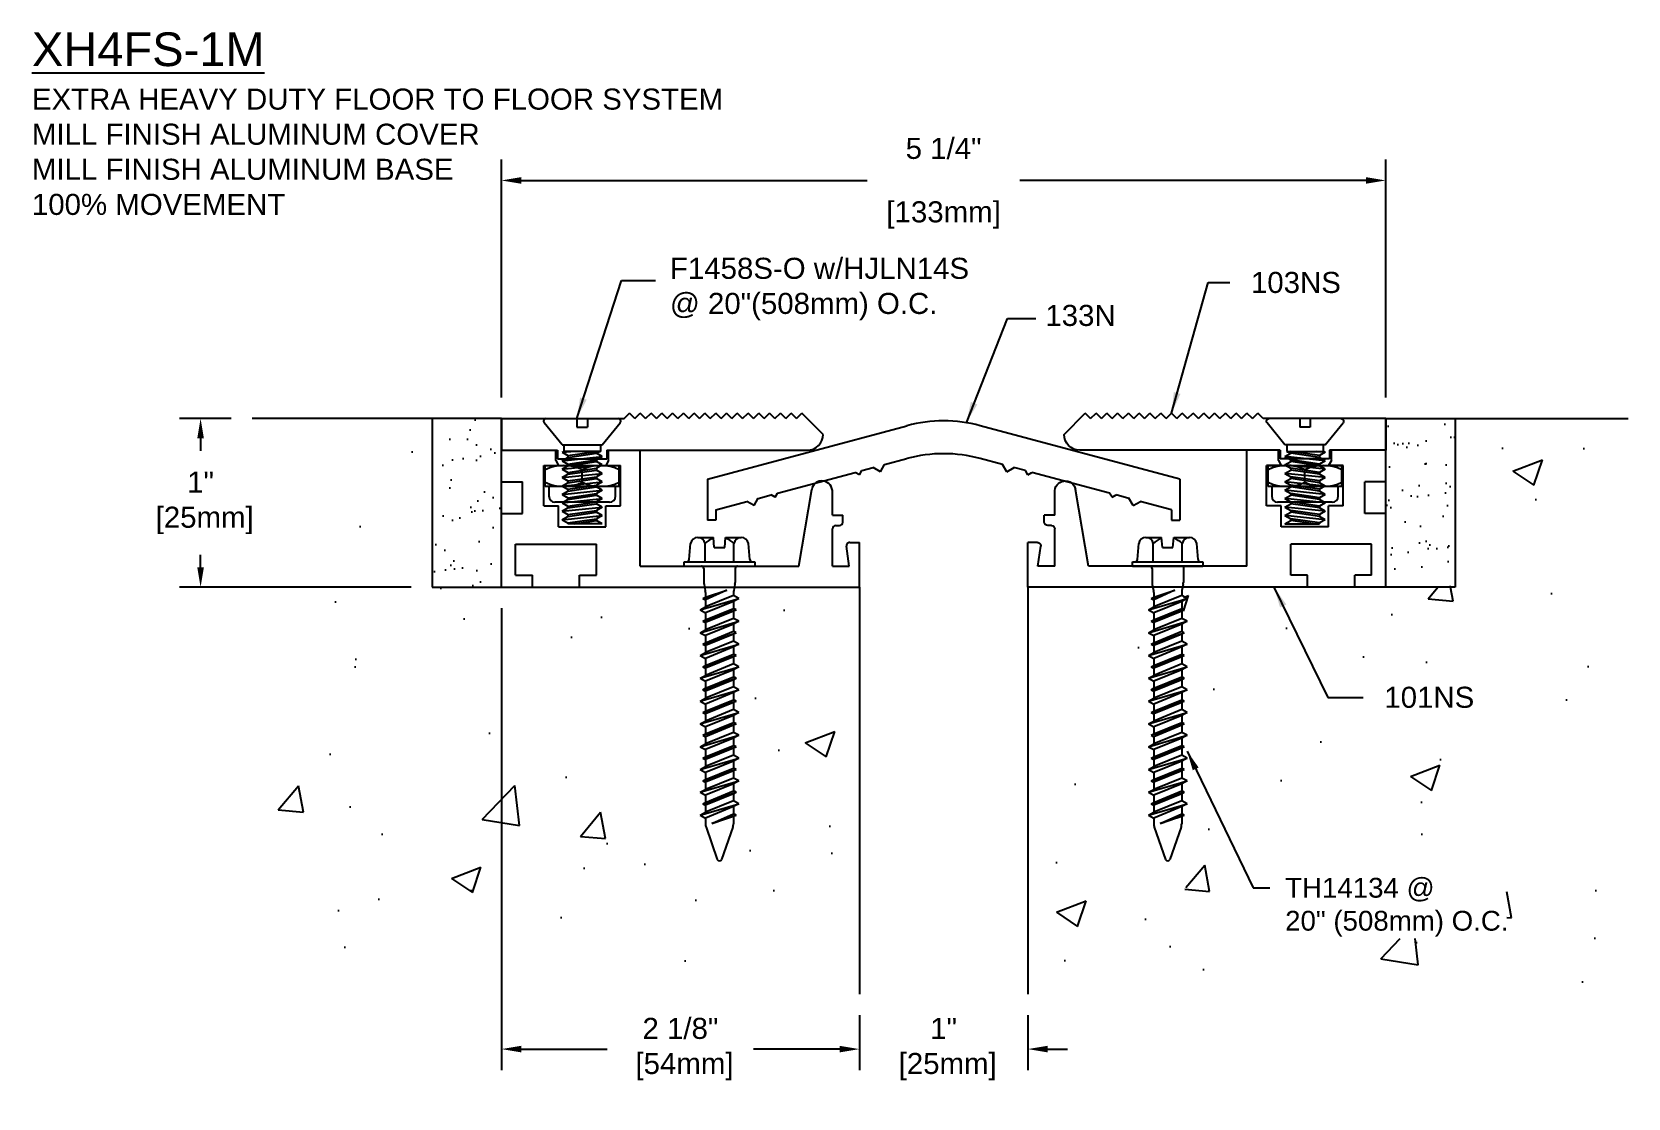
# Model space of a CAD drawing. Header units: inches. Extents: x 4.67 to 14.15, y 3.3 to 9.63.
import ezdxf

# ---------------------------------------------------------------- set-up
doc = ezdxf.new("R2010")
doc.units = ezdxf.units.IN
doc.header["$MEASUREMENT"] = 0
for name, color, linetype in [('Anchors', 4, 'Continuous'), ('Conditions', 1, 'Continuous'), ('Dimensions', 3, 'Continuous'), ('Metals', 7, 'Continuous'), ('Text', 2, 'Continuous')]:
    doc.layers.add(name, color=color, linetype=linetype)
doc.styles.add('Arial', font='arial.ttf')
doc.styles.add('ROMAND', font='romand.shx')
doc.dimstyles.new('ARCH', dxfattribs={"dimtxt": 0.125, "dimasz": 0.125, "dimexe": 0.125, "dimexo": 0.125, "dimgap": 0.125, "dimtad": 0, "dimtih": 1, "dimtoh": 1, "dimdec": 4, "dimzin": 0, "dimdsep": 46, "dimlunit": 4, "dimtxsty": 'ROMAND', "dimcen": 0.0625, "dimadec": 0, "dimazin": 0, "dimtfac": 1, "dimtdec": 4, "dimtofl": 0, "dimtmove": 0, "dimatfit": 3, "dimfxl": 0, "dimfrac": 2, "dimtolj": 1, "dimtzin": 0, "dimarcsym": 0})
doc.dimstyles.new('Arial', dxfattribs={"dimtxt": 0.1175, "dimasz": 0.1175, "dimexe": 0.125, "dimexo": 0.125, "dimgap": 0.125, "dimtad": 0, "dimtih": 1, "dimtoh": 1, "dimdec": 4, "dimzin": 0, "dimdsep": 46, "dimlunit": 4, "dimtxsty": 'Arial', "dimcen": 0.09, "dimadec": 0, "dimazin": 0, "dimtfac": 1, "dimtdec": 4, "dimtofl": 0, "dimtmove": 0, "dimatfit": 3, "dimfxl": 0, "dimfrac": 2, "dimtolj": 1, "dimtzin": 0, "dimarcsym": 0})

# ---------------------------------------------------------------- blocks, each defined once
blk = doc.blocks.new('*D4')
at = {"layer": 'DEFPOINTS', "color": 0}
for p in [(7.458, 6.3385), (9.583, 3.9221), (9.583, 3.5954)]:
    blk.add_point(p, dxfattribs=at)
at = {"layer": 'Dimensions', "color": 0, "lineweight": -2}
for p, q in [((7.458, 6.2135), (7.458, 3.4704)), ((9.583, 3.7971), (9.583, 3.4704)), ((7.5755, 3.5954), (8.0858, 3.5954)), ((9.4655, 3.5954), (8.9552, 3.5954))]:
    blk.add_line(p, q, dxfattribs=at)
at = {"layer": 'Dimensions', "color": 0}
for points in [[(7.5755, 3.6149), (7.5755, 3.5758), (7.458, 3.5954)], [(9.4655, 3.6149), (9.4655, 3.5758), (9.583, 3.5954)]]:
    blk.add_solid(points, dxfattribs=at)
at = {"layer": 'Dimensions', "color": 0, "insert": (8.5205, 3.5954), "char_height": 0.125, "attachment_point": 5, "style": 'Arial'}
blk.add_mtext('\\A1;2 1/8"\\P [54mm]', dxfattribs=at)
blk = doc.blocks.new('*D5')
at = {"layer": 'DEFPOINTS', "color": 0}
for p in [(12.708, 8.7526), (7.458, 7.3385), (12.708, 7.3385)]:
    blk.add_point(p, dxfattribs=at)
at = {"layer": 'Dimensions', "color": 0, "lineweight": -2}
for p, q in [((7.458, 7.4635), (7.458, 8.8776)), ((12.708, 7.4635), (12.708, 8.8776)), ((7.5755, 8.7526), (9.63, 8.7526)), ((12.5905, 8.7526), (10.5361, 8.7526))]:
    blk.add_line(p, q, dxfattribs=at)
at = {"layer": 'Dimensions', "color": 0}
for points in [[(7.5755, 8.7722), (7.5755, 8.733), (7.458, 8.7526)], [(12.5905, 8.7722), (12.5905, 8.733), (12.708, 8.7526)]]:
    blk.add_solid(points, dxfattribs=at)
at = {"layer": 'Dimensions', "color": 0, "char_height": 0.125, "attachment_point": 5, "style": 'Arial'}
for s, insert in [('\\A1;5 1/4"', (10.083, 8.9422)), ('\\A1;[133mm]', (10.083, 8.5475))]:
    blk.add_mtext(s, dxfattribs=dict(at, insert=insert))
blk = doc.blocks.new('103NS')
for p, q in [((0.2563, 0.5483), (0.2883, 0.5803)), ((0.3203, 0.5483), (0.2883, 0.5803)), ((0.3203, 0.5483), (0.3523, 0.5803)), ((0.3843, 0.5483), (0.3523, 0.5803)), ((0.3843, 0.5483), (0.4163, 0.5803)), ((0.4483, 0.5483), (0.4163, 0.5803)), ((0.4483, 0.5483), (0.4803, 0.5803)), ((0.5123, 0.5483), (0.4803, 0.5803)), ((0.5123, 0.5483), (0.5443, 0.5803)), ((0.5763, 0.5483), (0.5443, 0.5803)), ((0.5763, 0.5483), (0.6083, 0.5803)), ((0.6403, 0.5483), (0.6083, 0.5803)), ((0.6403, 0.5483), (0.6723, 0.5803)), ((0.7043, 0.5483), (0.6723, 0.5803)), ((0.7043, 0.5483), (0.7363, 0.5803)), ((0.7683, 0.5483), (0.7363, 0.5803)), ((0.7683, 0.5483), (0.8003, 0.5803)), ((0.8323, 0.5483), (0.8003, 0.5803)), ((0.8323, 0.5483), (0.8643, 0.5803)), ((0.8963, 0.5483), (0.8643, 0.5803)), ((0.8963, 0.5483), (0.9283, 0.5803)), ((0.9603, 0.5483), (0.9283, 0.5803)), ((0.9603, 0.5483), (0.9923, 0.5803)), ((1.0243, 0.5483), (0.9923, 0.5803)), ((1.0243, 0.5483), (1.0563, 0.5803)), ((1.0883, 0.5483), (1.0563, 0.5803)), ((1.0883, 0.5483), (1.1203, 0.5803)), ((1.1523, 0.5483), (1.1203, 0.5803)), ((1.1523, 0.5483), (1.1843, 0.5803)), ((1.2163, 0.5483), (1.1843, 0.5803)), ((1.2163, 0.5483), (1.2483, 0.5803)), ((1.2803, 0.5483), (1.2483, 0.5803)), ((1.2803, 0.5483), (1.3123, 0.5803)), ((1.4383, 0.4543), (1.3123, 0.5803)), ((-0.4717, 0.5483), (0.2563, 0.5483)), ((-0.4717, 0.5483), (-0.4717, 0.3603)), ((-0.4717, 0.3603), (-0.1387, 0.3603)), ((-0.1387, 0.3603), (-0.1387, 0.3103)), ((-0.1387, 0.3103), (0.1543, 0.3103)), ((0.1543, 0.3603), (0.1543, 0.3103)), ((0.1543, 0.3603), (1.3443, 0.3603))]:
    blk.add_line(p, q)
blk.add_arc((1.3443, 0.4543), 0.094, 270, 0)
blk = doc.blocks.new('101NS')
for p, q in [((-1.0903, 0.6177), (-1.0903, 0.8047)), ((-1.0903, 0.8047), (-0.7673, 0.8047)), ((-0.7673, 0.7447), (-0.7673, 0.8047)), ((-0.4543, 0.7447), (-0.4543, 0.8047)), ((-0.4543, 0.8047), (-0.2663, 0.8047)), ((-0.2663, 0.1177), (-0.2663, 0.8047)), ((-0.8383, 0.7147), (-0.7513, 0.7147)), ((-0.8383, 0.4747), (-0.8383, 0.7147)), ((-0.7673, 0.7447), (-0.7513, 0.7147)), ((-0.4543, 0.7447), (-0.4703, 0.7147)), ((-0.4703, 0.7147), (-0.3833, 0.7147)), ((-0.3833, 0.4747), (-0.3833, 0.7147)), ((-1.0903, 0.6177), (-0.9653, 0.6177)), ((-0.9653, 0.4297), (-0.9653, 0.6177)), ((0.6747, 0.1177), (0.7515, 0.5711)), ((-0.8383, 0.4747), (-0.7513, 0.4747)), ((-0.7513, 0.3497), (-0.7513, 0.4747)), ((-0.4703, 0.3497), (-0.4703, 0.4747)), ((-0.4703, 0.4747), (-0.3833, 0.4747)), ((0.8747, 0.4197), (0.8747, 0.5547)), ((-1.0903, -0.0073), (-1.0903, 0.4297)), ((-1.0903, 0.4297), (-0.9653, 0.4297)), ((0.8747, 0.4197), (0.9367, 0.4197)), ((0.9367, 0.3777), (0.9367, 0.4197)), ((-0.7513, 0.3497), (-0.4703, 0.3497)), ((0.8747, 0.1177), (0.8747, 0.3377)), ((0.8947, 0.3577), (0.9167, 0.3577)), ((-1.0063, 0.2477), (-0.5263, 0.2477)), ((-1.0063, 0.0627), (-1.0063, 0.2477)), ((-0.5263, 0.0627), (-0.5263, 0.2477)), ((0.9747, 0.1177), (0.9579, 0.2349)), ((0.9777, 0.2577), (1.0347, 0.2577)), ((1.0347, -0.0073), (1.0347, 0.2577)), ((-0.2663, 0.1177), (0.6747, 0.1177)), ((0.8747, 0.1177), (0.9747, 0.1177)), ((-1.0063, 0.0627), (-0.9063, 0.0627)), ((-0.9063, -0.0073), (-0.9063, 0.0627)), ((-0.6263, -0.0073), (-0.6263, 0.0627)), ((-0.6263, 0.0627), (-0.5263, 0.0627)), ((-1.0903, -0.0073), (-0.9063, -0.0073)), ((-0.6263, -0.0073), (1.0347, -0.0073))]:
    blk.add_line(p, q)
for centre, radius, start, end in [((0.8127, 0.5607), 0.062, 354.4336, 170.37646), ((0.8947, 0.3377), 0.02, 90, 180), ((0.9167, 0.3777), 0.02, 270, 0), ((0.9777, 0.2377), 0.02, 89.99952, 188.15836)]:
    blk.add_arc(centre, radius, start, end)
blk = doc.blocks.new('*D6')
at = {"layer": 'DEFPOINTS', "color": 0}
for p in [(5.9783, 7.3385), (5.6718, 6.3385), (7.0463, 6.3385)]:
    blk.add_point(p, dxfattribs=at)
at = {"layer": 'Dimensions', "color": 0, "lineweight": -2}
for p, q in [((5.8533, 7.3385), (5.5468, 7.3385)), ((5.6718, 7.221), (5.6718, 7.1481)), ((5.6718, 6.456), (5.6718, 6.529)), ((6.9213, 6.3385), (5.5468, 6.3385))]:
    blk.add_line(p, q, dxfattribs=at)
at = {"layer": 'Dimensions', "color": 0}
for points in [[(5.6522, 7.221), (5.6914, 7.221), (5.6718, 7.3385)], [(5.6522, 6.456), (5.6914, 6.456), (5.6718, 6.3385)]]:
    blk.add_solid(points, dxfattribs=at)
at = {"layer": 'Dimensions', "color": 0, "insert": (5.6718, 6.8385), "char_height": 0.125, "attachment_point": 5, "style": 'Arial'}
blk.add_mtext('\\A1;1"\\P [25mm]', dxfattribs=at)
blk = doc.blocks.new('F1458S')
for p, q in [((-0.1173, -0.1554), (-0.224, -0.0244)), ((-0.2123, 0), (-0.0293, 0)), ((-0.0293, 0), (-0.0293, -0.05)), ((-0.0293, -0.05), (0.0327, -0.05)), ((0.0327, 0), (0.2157, 0)), ((0.0327, 0), (0.0327, -0.05)), ((0.1207, -0.1554), (0.2273, -0.0244)), ((-0.1173, -0.1554), (0.1207, -0.1554)), ((-0.1063, -0.1554), (-0.1063, -0.1946)), ((0.1097, -0.1554), (0.1097, -0.1946)), ((-0.1173, -0.2), (-0.0662, -0.1946)), ((-0.1173, -0.2), (-0.1063, -0.1946)), ((-0.1173, -0.2), (-0.0833, -0.2196)), ((-0.1173, -0.25), (0.1207, -0.225)), ((-0.1173, -0.25), (-0.0833, -0.2304)), ((-0.1173, -0.25), (-0.0833, -0.2696)), ((-0.1173, -0.3), (0.1207, -0.275)), ((-0.1173, -0.3), (-0.0833, -0.2804)), ((0.1097, -0.1946), (-0.1063, -0.1946)), ((-0.0833, -0.2196), (0.0867, -0.1946)), ((-0.0833, -0.2304), (0.0867, -0.2054)), ((-0.0833, -0.2196), (-0.0833, -0.2304)), ((-0.0833, -0.2696), (0.0867, -0.2446)), ((-0.0833, -0.2804), (0.0867, -0.2554)), ((-0.0833, -0.2696), (-0.0833, -0.2804)), ((0.1097, -0.1946), (0.0867, -0.2054)), ((0.1207, -0.225), (0.0867, -0.2054)), ((0.1207, -0.225), (0.0867, -0.2446)), ((0.0867, -0.2446), (0.0867, -0.2554)), ((0.1207, -0.275), (0.0867, -0.2554)), ((0.1207, -0.275), (0.0867, -0.2946)), ((-0.1173, -0.3), (-0.0833, -0.3196)), ((-0.1173, -0.35), (0.1207, -0.325)), ((-0.1173, -0.35), (-0.0833, -0.3304)), ((-0.1173, -0.35), (-0.0833, -0.3696)), ((-0.1173, -0.4), (0.1207, -0.375)), ((-0.0833, -0.3196), (0.0867, -0.2946)), ((-0.0833, -0.3304), (0.0867, -0.3054)), ((-0.0833, -0.3196), (-0.0833, -0.3304)), ((-0.0833, -0.3696), (0.0867, -0.3446)), ((-0.0833, -0.3804), (0.0867, -0.3554)), ((-0.0833, -0.3696), (-0.0833, -0.3804)), ((0.0867, -0.2946), (0.0867, -0.3054)), ((0.1207, -0.325), (0.0867, -0.3054)), ((0.1207, -0.325), (0.0867, -0.3446)), ((0.0867, -0.3446), (0.0867, -0.3554)), ((0.1207, -0.375), (0.0867, -0.3554)), ((0.1207, -0.375), (0.0867, -0.3946)), ((-0.1173, -0.4), (-0.0833, -0.3804)), ((-0.1173, -0.4), (-0.0833, -0.4196)), ((-0.1173, -0.45), (0.1207, -0.425)), ((-0.1173, -0.45), (-0.0833, -0.4304)), ((-0.1173, -0.45), (-0.0833, -0.4696)), ((-0.0833, -0.4196), (0.0867, -0.3946)), ((-0.0833, -0.4304), (0.0867, -0.4054)), ((-0.0833, -0.4196), (-0.0833, -0.4304)), ((-0.0833, -0.4696), (0.0867, -0.4446)), ((-0.0833, -0.4804), (0.0867, -0.4554)), ((-0.0833, -0.4696), (-0.0833, -0.4804)), ((0.0867, -0.3946), (0.0867, -0.4054)), ((0.1207, -0.425), (0.0867, -0.4054)), ((0.1207, -0.425), (0.0867, -0.4446)), ((0.0867, -0.4446), (0.0867, -0.4554)), ((0.1207, -0.475), (0.0867, -0.4554)), ((-0.1173, -0.5), (0.1207, -0.475)), ((-0.1173, -0.5), (-0.0833, -0.4804)), ((-0.1173, -0.5), (-0.0833, -0.5196)), ((-0.1173, -0.55), (0.1207, -0.525)), ((-0.1173, -0.55), (-0.0833, -0.5304)), ((-0.1173, -0.55), (-0.0833, -0.5696)), ((-0.0833, -0.5196), (0.0867, -0.4946)), ((-0.0833, -0.5304), (0.0867, -0.5054)), ((-0.0833, -0.5196), (-0.0833, -0.5304)), ((-0.0833, -0.5696), (0.0867, -0.5446)), ((-0.0833, -0.5804), (0.0867, -0.5554)), ((0.1207, -0.475), (0.0867, -0.4946)), ((0.0867, -0.4946), (0.0867, -0.5054)), ((0.1207, -0.525), (0.0867, -0.5054)), ((0.1207, -0.525), (0.0867, -0.5446)), ((0.0867, -0.5446), (0.0867, -0.5554)), ((0.1207, -0.575), (0.0867, -0.5554)), ((-0.1173, -0.6), (0.1207, -0.575)), ((-0.1173, -0.6), (-0.0833, -0.5804)), ((-0.1173, -0.6), (-0.0833, -0.6196)), ((-0.0833, -0.5696), (-0.0833, -0.5804)), ((-0.0833, -0.6196), (0.0867, -0.5946)), ((-0.0833, -0.6196), (-0.0833, -0.625)), ((0.1207, -0.625), (-0.0833, -0.625)), ((-0.0468, -0.625), (0.0867, -0.6054)), ((0.1207, -0.575), (0.0867, -0.5946)), ((0.0867, -0.5946), (0.0867, -0.6054)), ((0.1207, -0.625), (0.0867, -0.6054))]:
    blk.add_line(p, q)
for centre, start, end in [((-0.2123, -0.015), 90, 219.03203), ((0.2157, -0.015), 320.96797, 90)]:
    blk.add_arc(centre, 0.015, start, end)
blk = doc.blocks.new('*D7')
at = {"layer": 'DEFPOINTS', "color": 0}
for p in [(9.583, 3.9221), (10.583, 3.9221), (10.583, 3.5954)]:
    blk.add_point(p, dxfattribs=at)
at = {"layer": 'Dimensions', "color": 0, "lineweight": -2}
for p, q in [((9.583, 3.7971), (9.583, 3.4704)), ((10.583, 3.7971), (10.583, 3.4704)), ((9.4655, 3.5954), (9.348, 3.5954)), ((10.7005, 3.5954), (10.818, 3.5954))]:
    blk.add_line(p, q, dxfattribs=at)
at = {"layer": 'Dimensions', "color": 0}
for points in [[(9.4655, 3.6149), (9.4655, 3.5758), (9.583, 3.5954)], [(10.7005, 3.6149), (10.7005, 3.5758), (10.583, 3.5954)]]:
    blk.add_solid(points, dxfattribs=at)
at = {"layer": 'Dimensions', "color": 0, "insert": (10.083, 3.5954), "char_height": 0.125, "attachment_point": 5, "style": 'Arial'}
blk.add_mtext('\\A1;1"\\P [25mm]', dxfattribs=at)
blk = doc.blocks.new('133N')
for p, q in [((-1.4025, -0.1515), (-0.2174, 0.166)), ((1.4025, -0.1515), (0.2174, 0.166)), ((-0.4859, -0.1006), (-0.4179, -0.0823)), ((-0.375, -0.1071), (-0.4183, -0.0821)), ((-0.375, -0.1071), (-0.35, -0.0638)), ((-0.3503, -0.0642), (-0.2174, -0.0286)), ((0.3503, -0.0642), (0.2174, -0.0286)), ((0.375, -0.1071), (0.35, -0.0638)), ((0.375, -0.1071), (0.4183, -0.0821)), ((0.4859, -0.1006), (0.4179, -0.0823)), ((-1.4025, -0.1515), (-1.4025, -0.3948)), ((-0.9859, -0.2345), (-0.5245, -0.1109)), ((-0.5, -0.125), (-0.5245, -0.1109)), ((-0.5, -0.125), (-0.4859, -0.1006)), ((0.5, -0.125), (0.4859, -0.1006)), ((0.5, -0.125), (0.5245, -0.1109)), ((0.9859, -0.2345), (0.5245, -0.1109)), ((1.4025, -0.1515), (1.4025, -0.3948)), ((-1.3525, -0.3328), (-1.1679, -0.2833)), ((-1.125, -0.308), (-1.1683, -0.283)), ((-1.125, -0.308), (-1.1, -0.2647)), ((-1.1003, -0.2652), (-1.0245, -0.2449)), ((-1, -0.259), (-1.0245, -0.2449)), ((-1, -0.259), (-0.9859, -0.2345)), ((1, -0.259), (0.9859, -0.2345)), ((1, -0.259), (1.0245, -0.2449)), ((1.1003, -0.2652), (1.0245, -0.2449)), ((1.125, -0.308), (1.1, -0.2647)), ((1.125, -0.308), (1.1683, -0.283)), ((1.3525, -0.3328), (1.1679, -0.2833)), ((-1.3525, -0.3328), (-1.3525, -0.3948)), ((-1.3525, -0.3328), (-1.3525, -0.3948)), ((1.3525, -0.3328), (1.3525, -0.3948)), ((1.3525, -0.3328), (1.3525, -0.3948)), ((-1.3525, -0.3948), (-1.4025, -0.3948)), ((1.3525, -0.3948), (1.4025, -0.3948))]:
    blk.add_line(p, q)
for centre in [(0, -0.6454), (0, -0.84)]:
    blk.add_arc(centre, 0.84, 75, 105)
blk = doc.blocks.new('TH14134')
for p, q in [((-0.1803, 0.0387), (-0.172, 0.1335)), ((-0.129, 0.17), (-0.0362, 0.17)), ((-0.086, 0.025), (-0.086, 0.1335)), ((-0.031, 0.11), (-0.0362, 0.17)), ((-0.031, 0.11), (0.031, 0.11)), ((0.031, 0.11), (0.0362, 0.17)), ((0.0362, 0.17), (0.129, 0.17)), ((0.086, 0.025), (0.086, 0.1335)), ((0.1803, 0.0387), (0.172, 0.1335)), ((-0.209, 0), (-0.209, 0.025)), ((-0.209, 0.025), (0.209, 0.025)), ((-0.209, 0), (0.209, 0)), ((0.209, 0.025), (0.209, 0)), ((-0.093, -0.0147), (-0.093, -0.0974)), ((0.093, -0.0147), (0.093, -0.0974)), ((-0.0983, -0.1927), (0.0428, -0.1441)), ((-0.0983, -0.1927), (-0.083, -0.1845)), ((-0.0917, -0.1102), (-0.0843, -0.1448)), ((-0.083, -0.1845), (0.0428, -0.1441)), ((0.0428, -0.1441), (-0.083, -0.2009)), ((-0.083, -0.1576), (-0.083, -0.1845)), ((0.083, -0.1755), (-0.083, -0.2432)), ((0.083, -0.1576), (0.083, -0.1755)), ((0.115, -0.1927), (0.083, -0.1755)), ((0.0917, -0.1102), (0.0843, -0.1448)), ((-0.115, -0.2604), (0.115, -0.1927)), ((-0.115, -0.2604), (-0.083, -0.2432)), ((-0.115, -0.2604), (-0.083, -0.2776)), ((-0.0983, -0.1927), (-0.083, -0.2009)), ((-0.0983, -0.3281), (0.0983, -0.2604)), ((-0.083, -0.2009), (-0.083, -0.2432)), ((0.083, -0.2099), (-0.083, -0.2776)), ((-0.083, -0.3199), (0.083, -0.2522)), ((0.083, -0.2686), (-0.083, -0.3363)), ((-0.083, -0.2776), (-0.083, -0.3199)), ((0.115, -0.1927), (0.083, -0.2099)), ((0.083, -0.2099), (0.083, -0.2522)), ((0.0983, -0.2604), (0.083, -0.2522)), ((0.0983, -0.2604), (0.083, -0.2686)), ((0.083, -0.2686), (0.083, -0.3109)), ((-0.115, -0.3958), (0.115, -0.3281)), ((-0.115, -0.3958), (-0.083, -0.3786)), ((-0.0983, -0.3281), (-0.083, -0.3199)), ((-0.0983, -0.3281), (-0.083, -0.3363)), ((0.083, -0.3109), (-0.083, -0.3786)), ((-0.083, -0.3363), (-0.083, -0.3786)), ((0.083, -0.3454), (-0.083, -0.4131)), ((0.115, -0.3281), (0.083, -0.3109)), ((0.115, -0.3281), (0.083, -0.3454)), ((0.083, -0.3454), (0.083, -0.3876)), ((-0.115, -0.3958), (-0.083, -0.4131)), ((-0.115, -0.5312), (0.115, -0.4635)), ((-0.0983, -0.4635), (0.0983, -0.3958)), ((-0.0983, -0.4635), (-0.083, -0.4553)), ((-0.0983, -0.4635), (-0.083, -0.4718)), ((-0.083, -0.4553), (0.083, -0.3876)), ((0.083, -0.4041), (-0.083, -0.4718)), ((-0.083, -0.4131), (-0.083, -0.4553)), ((0.083, -0.4463), (-0.083, -0.514)), ((-0.083, -0.4718), (-0.083, -0.514)), ((0.0983, -0.3958), (0.083, -0.3876)), ((0.0983, -0.3958), (0.083, -0.4041)), ((0.083, -0.4041), (0.083, -0.4463)), ((0.115, -0.4635), (0.083, -0.4463)), ((0.115, -0.4635), (0.083, -0.4808)), ((-0.115, -0.5312), (-0.083, -0.514)), ((-0.115, -0.5312), (-0.083, -0.5485)), ((-0.0983, -0.599), (0.0983, -0.5312)), ((0.083, -0.4808), (-0.083, -0.5485)), ((-0.083, -0.5907), (0.083, -0.523)), ((0.083, -0.5395), (-0.083, -0.6072)), ((-0.083, -0.5485), (-0.083, -0.5907)), ((0.083, -0.4808), (0.083, -0.523)), ((0.0983, -0.5312), (0.083, -0.523)), ((0.0983, -0.5312), (0.083, -0.5395)), ((0.083, -0.5395), (0.083, -0.5817)), ((-0.115, -0.6667), (0.115, -0.599)), ((-0.115, -0.6667), (-0.083, -0.6494)), ((-0.0983, -0.599), (-0.083, -0.5907)), ((-0.0983, -0.599), (-0.083, -0.6072)), ((0.083, -0.5817), (-0.083, -0.6494)), ((-0.083, -0.6072), (-0.083, -0.6494)), ((0.083, -0.6162), (-0.083, -0.6839)), ((-0.083, -0.7262), (0.083, -0.6584)), ((0.115, -0.599), (0.083, -0.5817)), ((0.115, -0.599), (0.083, -0.6162)), ((0.083, -0.6162), (0.083, -0.6584)), ((0.0983, -0.6667), (0.083, -0.6584)), ((-0.115, -0.6667), (-0.083, -0.6839)), ((-0.115, -0.8021), (0.115, -0.7344)), ((-0.0983, -0.7344), (0.0983, -0.6667)), ((-0.0983, -0.7344), (-0.083, -0.7262)), ((-0.0983, -0.7344), (-0.083, -0.7426)), ((0.083, -0.6749), (-0.083, -0.7426)), ((-0.083, -0.6839), (-0.083, -0.7262)), ((0.083, -0.7171), (-0.083, -0.7849)), ((-0.083, -0.7426), (-0.083, -0.7849)), ((0.083, -0.7516), (-0.083, -0.8193)), ((0.0983, -0.6667), (0.083, -0.6749)), ((0.083, -0.6749), (0.083, -0.7171)), ((0.115, -0.7344), (0.083, -0.7171)), ((0.115, -0.7344), (0.083, -0.7516)), ((0.083, -0.7516), (0.083, -0.7939)), ((-0.115, -0.8021), (-0.083, -0.7849)), ((-0.115, -0.8021), (-0.083, -0.8193)), ((-0.0983, -0.8698), (0.0983, -0.8021)), ((-0.083, -0.8616), (0.083, -0.7939)), ((0.083, -0.8103), (-0.083, -0.878)), ((-0.083, -0.8193), (-0.083, -0.8616)), ((0.083, -0.8526), (-0.083, -0.9203)), ((0.0983, -0.8021), (0.083, -0.7939)), ((0.0983, -0.8021), (0.083, -0.8103)), ((0.083, -0.8103), (0.083, -0.8526)), ((0.115, -0.8698), (0.083, -0.8526)), ((-0.115, -0.9375), (0.115, -0.8698)), ((-0.115, -0.9375), (-0.083, -0.9203)), ((-0.115, -0.9375), (-0.083, -0.9547)), ((-0.0983, -0.8698), (-0.083, -0.8616)), ((-0.0983, -0.8698), (-0.083, -0.878)), ((-0.0983, -1.0052), (0.0983, -0.9375)), ((-0.083, -0.878), (-0.083, -0.9203)), ((0.083, -0.887), (-0.083, -0.9547)), ((-0.083, -0.997), (0.083, -0.9293)), ((0.083, -0.9457), (-0.083, -1.0134)), ((0.115, -0.8698), (0.083, -0.887)), ((0.083, -0.887), (0.083, -0.9293)), ((0.0983, -0.9375), (0.083, -0.9293)), ((0.0983, -0.9375), (0.083, -0.9457)), ((0.083, -0.9457), (0.083, -0.988)), ((-0.115, -1.0729), (0.115, -1.0052)), ((-0.0983, -1.0052), (-0.083, -0.997)), ((-0.0983, -1.0052), (-0.083, -1.0134)), ((-0.083, -0.9547), (-0.083, -0.997)), ((0.083, -0.988), (-0.083, -1.0557)), ((-0.083, -1.0134), (-0.083, -1.0557)), ((0.083, -1.0224), (-0.083, -1.0901)), ((0.115, -1.0052), (0.083, -0.988)), ((0.115, -1.0052), (0.083, -1.0224)), ((0.083, -1.0224), (0.083, -1.0647)), ((-0.115, -1.0729), (-0.083, -1.0557)), ((-0.115, -1.0729), (-0.083, -1.0901)), ((-0.0983, -1.1406), (0.0983, -1.0729)), ((-0.0983, -1.1406), (-0.083, -1.1324)), ((-0.083, -1.1324), (0.083, -1.0647)), ((0.083, -1.0811), (-0.083, -1.1488)), ((-0.083, -1.0901), (-0.083, -1.1324)), ((0.083, -1.1234), (-0.083, -1.1911)), ((0.0983, -1.0729), (0.083, -1.0647)), ((0.0983, -1.0729), (0.083, -1.0811)), ((0.083, -1.0811), (0.083, -1.1234)), ((0.115, -1.1406), (0.083, -1.1234)), ((-0.115, -1.2083), (0.115, -1.1406)), ((-0.115, -1.2083), (-0.083, -1.1911)), ((-0.115, -1.2083), (-0.083, -1.2256)), ((-0.0983, -1.1406), (-0.083, -1.1488)), ((-0.0983, -1.276), (0.0983, -1.2083)), ((-0.083, -1.1488), (-0.083, -1.1911)), ((0.083, -1.1579), (-0.083, -1.2256)), ((-0.083, -1.2678), (0.083, -1.2001)), ((0.083, -1.2166), (-0.083, -1.2843)), ((-0.083, -1.2256), (-0.083, -1.2678)), ((0.115, -1.1406), (0.083, -1.1579)), ((0.083, -1.1579), (0.083, -1.2001)), ((0.0983, -1.2083), (0.083, -1.2001)), ((0.0983, -1.2083), (0.083, -1.2166)), ((0.083, -1.2166), (0.083, -1.2588)), ((-0.115, -1.3437), (0.115, -1.276)), ((-0.115, -1.3437), (-0.083, -1.3265)), ((-0.0983, -1.276), (-0.083, -1.2678)), ((-0.0983, -1.276), (-0.083, -1.2843)), ((0.083, -1.2588), (-0.083, -1.3265)), ((-0.083, -1.2843), (-0.083, -1.3265)), ((0.083, -1.2933), (-0.083, -1.361)), ((0.115, -1.276), (0.083, -1.2588)), ((0.115, -1.276), (0.083, -1.2933)), ((0.083, -1.2933), (0.083, -1.3355)), ((-0.115, -1.3437), (-0.083, -1.361)), ((-0.115, -1.4792), (0.115, -1.4115)), ((-0.0983, -1.4115), (0.0983, -1.3437)), ((-0.0983, -1.4115), (-0.083, -1.4032)), ((-0.0983, -1.4115), (-0.083, -1.4197)), ((-0.083, -1.4032), (0.083, -1.3355)), ((0.083, -1.352), (-0.083, -1.4197)), ((-0.083, -1.361), (-0.083, -1.4032)), ((0.083, -1.3942), (-0.083, -1.4619)), ((-0.083, -1.4197), (-0.083, -1.4619)), ((0.0983, -1.3437), (0.083, -1.3355)), ((0.0983, -1.3437), (0.083, -1.352)), ((0.083, -1.352), (0.083, -1.3942)), ((0.115, -1.4115), (0.083, -1.3942)), ((0.115, -1.4115), (0.083, -1.4287)), ((-0.115, -1.4792), (-0.083, -1.4619)), ((-0.115, -1.4792), (-0.083, -1.4964)), ((0.083, -1.4287), (-0.083, -1.4964)), ((-0.083, -1.4964), (-0.083, -1.5309)), ((-0.0447, -1.5284), (0.083, -1.4709)), ((-0.0447, -1.5284), (0.0983, -1.4792)), ((0.083, -1.4874), (-0.0447, -1.5284)), ((0.083, -1.4287), (0.083, -1.4709)), ((0.0983, -1.4792), (0.083, -1.4709)), ((0.0983, -1.4792), (0.083, -1.4874)), ((0.083, -1.4874), (0.083, -1.5309)), ((-0.0795, -1.5514), (-0.0129, -1.7417)), ((0.0795, -1.5514), (0.0129, -1.7417))]:
    blk.add_line(p, q)
for centre, radius, start, end in [((-0.129, 0.1264), 0.0436, 9.28497, 170.71503), ((0, 0.0505), 0.1195, 107.42152, 136.04074), ((0, 0.0505), 0.1195, 43.95926, 72.57848), ((0.129, 0.1264), 0.0436, 9.28497, 170.71503), ((-0.1952, 0.04), 0.015, 270, 355), ((0.1952, 0.04), 0.015, 185, 270), ((-0.1077, -0.0147), 0.0147, 0, 90), ((0.1077, -0.0147), 0.0147, 90, 180), ((-0.031, -0.0974), 0.062, 180, 191.9357), ((-0.145, -0.1576), 0.062, 0, 11.9357), ((0.145, -0.1576), 0.062, 168.0643, 180), ((0.031, -0.0974), 0.062, 348.0643, 0), ((-0.021, -1.5309), 0.062, 180, 199.30575), ((0.021, -1.5309), 0.062, 340.69425, 0), ((0, -1.7359), 0.0141, 204.10008, 335.89992)]:
    blk.add_arc(centre, radius, start, end)
blk = doc.blocks.new('HJNL14S')
for p, q in [((0.093, 0.1976), (0.0351, 0.1976)), ((0.093, -0.2195), (0.093, 0.2195)), ((0.093, 0.2195), (0.218, 0.2195)), ((0.218, 0.2195), (0.218, -0.2195)), ((0, -0.1624), (0, 0.1624)), ((0.1184, 0), (0.1926, 0)), ((0.0351, -0.1975), (0.093, -0.1975)), ((0.093, -0.2195), (0.218, -0.2195))]:
    blk.add_line(p, q)
for centre, radius, start, end in [((0.0351, 0.1624), 0.0351, 90, 180), ((0.343, 0.1097), 0.25, 153.95991, 206.04009), ((-0.032, 0.1097), 0.25, 333.95991, 26.04009), ((0.343, -0.1098), 0.25, 153.95991, 206.04009), ((-0.032, -0.1098), 0.25, 333.95991, 26.04009), ((0.0351, -0.1624), 0.0351, 180, 270)]:
    blk.add_arc(centre, radius, start, end)
blk = doc.blocks.new('HJLN14S')
blk.add_blockref('HJNL14S', (-0.2096, 0.0455))

msp = doc.modelspace()

# ---------------------------------------------------------------- hatches: boundary and pattern name
at = {"layer": 'Conditions'}
h = msp.add_hatch(dxfattribs=at)
h.set_pattern_fill('AR-CONC', color=256, scale=0.25, style=0)
h.paths.add_polyline_path([(8.66952, 5.49178), (8.65426, 5.5), (8.66952, 5.50822), (8.66952, 5.55047), (8.63752, 5.56771), (8.66952, 5.58494), (8.66952, 5.6272), (8.65426, 5.63542), (8.66952, 5.64363), (8.66952, 5.68589), (8.63752, 5.70312), (8.66952, 5.72036), (8.66952, 5.76262), (8.65426, 5.77083), (8.66952, 5.77905), (8.66952, 5.80589, 0.0521265), (8.66818, 5.81872), (8.65952, 5.85968), (8.65952, 6.33854), (7.92202, 6.33854), (7.04626, 6.33854), (7.04626, 7.33854), (5.97827, 7.33854), (5.97827, 3.92214), (9.58302, 3.92214), (9.58302, 6.33854), (8.84552, 6.33854), (8.84552, 5.85968), (8.83686, 5.81872, 0.0521265), (8.83552, 5.80589), (8.83552, 5.78807), (8.86752, 5.77083), (8.83552, 5.7536), (8.83552, 5.71134), (8.85078, 5.70312), (8.83552, 5.69491), (8.83552, 5.65265), (8.86752, 5.63542), (8.83552, 5.61818), (8.83552, 5.57593), (8.85078, 5.56771), (8.83552, 5.55949), (8.83552, 5.51723), (8.86752, 5.5), (8.83552, 5.48277), (8.83552, 5.44051), (8.85078, 5.43229), (8.83552, 5.42407), (8.83552, 5.38182), (8.86752, 5.36458), (8.83552, 5.34735), (8.83552, 5.30509), (8.85078, 5.29687), (8.83552, 5.28866), (8.83552, 5.2464), (8.86752, 5.22917), (8.83552, 5.21193), (8.83552, 5.16968), (8.85078, 5.16146), (8.83552, 5.15324), (8.83552, 5.11098), (8.86752, 5.09375), (8.83552, 5.07652), (8.83552, 5.03426), (8.85078, 5.02604), (8.83552, 5.01782), (8.83552, 4.97557), (8.86752, 4.95833), (8.83552, 4.9411), (8.83552, 4.89884), (8.85078, 4.89062), (8.83552, 4.88241), (8.83552, 4.84015), (8.86752, 4.82292), (8.83552, 4.80568), (8.83552, 4.76343), (8.85078, 4.75521), (8.83552, 4.74699), (8.83552, 4.70473), (8.86752, 4.6875), (8.83552, 4.67027), (8.83552, 4.62801), (8.85078, 4.61979), (8.83552, 4.61157), (8.83552, 4.56932), (8.86752, 4.55208), (8.83552, 4.53485), (8.83552, 4.49259), (8.85078, 4.48437), (8.83552, 4.47616), (8.83552, 4.43266, -0.084437), (8.83203, 4.41216), (8.76615, 4.22409, -0.7741233), (8.73889, 4.22409), (8.673, 4.41216, -0.084437), (8.66952, 4.43266), (8.66952, 4.46714), (8.63752, 4.48437), (8.66952, 4.50161), (8.66952, 4.54387), (8.65426, 4.55208), (8.66952, 4.5603), (8.66952, 4.60256), (8.63752, 4.61979), (8.66952, 4.63702), (8.66952, 4.67928), (8.65426, 4.6875), (8.66952, 4.69572), (8.66952, 4.73797), (8.63752, 4.75521), (8.66952, 4.77244), (8.66952, 4.8147), (8.65426, 4.82292), (8.66952, 4.83113), (8.66952, 4.87339), (8.63752, 4.89062), (8.66952, 4.90786), (8.66952, 4.95012), (8.65426, 4.95833), (8.66952, 4.96655), (8.66952, 5.00881), (8.63752, 5.02604), (8.66952, 5.04327), (8.66952, 5.08553), (8.65426, 5.09375), (8.66952, 5.10197), (8.66952, 5.14422), (8.63752, 5.16146), (8.66952, 5.17869), (8.66952, 5.22095), (8.65426, 5.22917), (8.66952, 5.23738), (8.66952, 5.27964), (8.63752, 5.29687), (8.66952, 5.31411), (8.66952, 5.35637), (8.65426, 5.36458), (8.66952, 5.3728), (8.66952, 5.41506), (8.63752, 5.43229), (8.66952, 5.44952)])
h = msp.add_hatch(dxfattribs=at)
h.set_pattern_fill('AR-SAND', color=256, scale=0.125, style=0)
h.paths.add_polyline_path([(7.04626, 6.33854), (7.45802, 6.33854), (7.45802, 7.33854), (7.04626, 7.33854)])
h = msp.add_hatch(dxfattribs=at)
h.set_pattern_fill('AR-CONC', color=256, scale=0.25, style=0)
h.paths.add_polyline_path([(14.14671, 7.33854), (13.11978, 7.33854), (13.11978, 6.33854), (11.50652, 6.33854), (11.50652, 5.85968), (11.49786, 5.81872, 0.0521265), (11.49652, 5.80589), (11.49652, 5.78807), (11.52852, 5.77083), (11.49652, 5.7536), (11.49652, 5.71134), (11.51178, 5.70312), (11.49652, 5.69491), (11.49652, 5.65265), (11.52852, 5.63542), (11.49652, 5.61818), (11.49652, 5.57593), (11.51178, 5.56771), (11.49652, 5.55949), (11.49652, 5.51723), (11.52852, 5.5), (11.49652, 5.48277), (11.49652, 5.44051), (11.51178, 5.43229), (11.49652, 5.42407), (11.49652, 5.38182), (11.52852, 5.36458), (11.49652, 5.34735), (11.49652, 5.30509), (11.51178, 5.29687), (11.49652, 5.28866), (11.49652, 5.2464), (11.52852, 5.22917), (11.49652, 5.21193), (11.49652, 5.16968), (11.51178, 5.16146), (11.49652, 5.15324), (11.49652, 5.11098), (11.52852, 5.09375), (11.49652, 5.07652), (11.49652, 5.03426), (11.51178, 5.02604), (11.49652, 5.01782), (11.49652, 4.97557), (11.52852, 4.95833), (11.49652, 4.9411), (11.49652, 4.89884), (11.51178, 4.89062), (11.49652, 4.88241), (11.49652, 4.84015), (11.52852, 4.82292), (11.49652, 4.80568), (11.49652, 4.76343), (11.51178, 4.75521), (11.49652, 4.74699), (11.49652, 4.70473), (11.52852, 4.6875), (11.49652, 4.67027), (11.49652, 4.62801), (11.51178, 4.61979), (11.49652, 4.61157), (11.49652, 4.56932), (11.52852, 4.55208), (11.49652, 4.53485), (11.49652, 4.49259), (11.51178, 4.48437), (11.49652, 4.47616), (11.49652, 4.43266, -0.084437), (11.49303, 4.41216), (11.42715, 4.22409, -0.7741233), (11.39989, 4.22409), (11.334, 4.41216, -0.084437), (11.33052, 4.43266), (11.33052, 4.46714), (11.29852, 4.48437), (11.33052, 4.50161), (11.33052, 4.54387), (11.31526, 4.55208), (11.33052, 4.5603), (11.33052, 4.60256), (11.29852, 4.61979), (11.33052, 4.63702), (11.33052, 4.67928), (11.31526, 4.6875), (11.33052, 4.69572), (11.33052, 4.73797), (11.29852, 4.75521), (11.33052, 4.77244), (11.33052, 4.8147), (11.31526, 4.82292), (11.33052, 4.83113), (11.33052, 4.87339), (11.29852, 4.89062), (11.33052, 4.90786), (11.33052, 4.95012), (11.31526, 4.95833), (11.33052, 4.96655), (11.33052, 5.00881), (11.29852, 5.02604), (11.33052, 5.04327), (11.33052, 5.08553), (11.31526, 5.09375), (11.33052, 5.10197), (11.33052, 5.14422), (11.29852, 5.16146), (11.33052, 5.17869), (11.33052, 5.22095), (11.31526, 5.22917), (11.33052, 5.23738), (11.33052, 5.27964), (11.29852, 5.29687), (11.33052, 5.31411), (11.33052, 5.35637), (11.31526, 5.36458), (11.33052, 5.3728), (11.33052, 5.41506), (11.29852, 5.43229), (11.33052, 5.44952), (11.33052, 5.49178), (11.31526, 5.5), (11.33052, 5.50822), (11.33052, 5.55047), (11.29852, 5.56771), (11.33052, 5.58494), (11.33052, 5.6272), (11.31526, 5.63542), (11.33052, 5.64363), (11.33052, 5.68589), (11.29852, 5.70312), (11.33052, 5.72036), (11.33052, 5.76262), (11.31526, 5.77083), (11.33052, 5.77905), (11.33052, 5.80589, 0.0521265), (11.32918, 5.81872), (11.32052, 5.85968), (11.32052, 6.33854), (10.58302, 6.33854), (10.58302, 3.92214), (14.14671, 3.92214)])
h.paths.add_polyline_path([(13.28427, 5.56747), (12.69156, 5.56747), (12.69156, 5.81978), (13.28427, 5.81978)], flags=16)
h.paths.add_polyline_path([(13.42697, 4.65695), (13.42697, 4.25106), (12.06592, 4.25106), (12.06592, 4.65695)], flags=16)
h.paths.add_polyline_path([(12.08137, 4.64139), (13.44721, 4.64139), (13.44721, 4.23051), (12.08137, 4.23051)], flags=24)
h.paths.add_polyline_path([(12.6684, 5.77921), (13.23669, 5.77921), (13.23669, 5.58745), (12.6684, 5.58745)], flags=24)
h = msp.add_hatch(dxfattribs=at)
h.set_pattern_fill('AR-SAND', color=256, scale=0.125, style=0)
h.paths.add_polyline_path([(12.70802, 6.33854), (13.11978, 6.33854), (13.11978, 7.33854), (12.70802, 7.33854)])

# ---------------------------------------------------------------- linework, layer by layer
msp.add_line((12.70802, 6.33854), (10.58302, 6.33854))
for p, q in [((7.45802, 7.33854), (5.97827, 7.33854)), ((7.04626, 7.33854), (7.04626, 6.33854)), ((7.45802, 6.33854), (7.45802, 7.33854)), ((12.70802, 7.33854), (14.14671, 7.33854)), ((12.70802, 6.33854), (12.70802, 7.33854)), ((13.11978, 7.33854), (13.11978, 6.33854)), ((7.04626, 6.33854), (9.58302, 6.33854)), ((9.58302, 6.33854), (9.58302, 3.92214)), ((10.58302, 6.33854), (10.58302, 3.92214)), ((13.11978, 6.33854), (10.58302, 6.33854))]:
    msp.add_line(p, q, dxfattribs=at)

# ---------------------------------------------------------------- block references
at = {"layer": 'Anchors'}
for name, p in [('F1458S', (7.93561, 7.33854)), ('TH14134', (8.75252, 6.46354)), ('TH14134', (11.41352, 6.46354))]:
    msp.add_blockref(name, p, dxfattribs=at)
at = {"layer": 'Anchors', "xscale": -1}
msp.add_blockref('F1458S', (12.23043, 7.33854), dxfattribs=at)
at = {"layer": 'Anchors', "rotation": 90}
for p in [(7.98299, 7.05214), (12.27399, 7.05214)]:
    msp.add_blockref('HJLN14S', p, dxfattribs=at)
at = {"layer": 'Metals'}
for name, p in [('103NS', (7.92976, 6.79025)), ('133N', (10.08302, 7.13037)), ('101NS', (8.54834, 6.34585))]:
    msp.add_blockref(name, p, dxfattribs=at)
at = {"layer": 'Metals', "xscale": -1}
for name, p in [('103NS', (12.23627, 6.79025)), ('101NS', (11.61769, 6.34585))]:
    msp.add_blockref(name, p, dxfattribs=at)

# ---------------------------------------------------------------- texts
at = {"layer": 'Text', "insert": (4.6705, 9.63146), "char_height": 0.2, "width": 4.25, "attachment_point": 1, "style": 'Arial'}
msp.add_mtext('{\\LXH4FS-1M\\P\\H0.625x;\\lEXTRA HEAVY DUTY FLOOR TO FLOOR SYSTEM\\PMILL FINISH ALUMINUM COVER\\PMILL FINISH ALUMINUM BASE\\P100% MOVEMENT}', dxfattribs=at)
at = {"layer": 'Text', "style": 'Arial'}
for s, insert, char_height, attachment_point in [('F1458S-O w/HJLN14S\\P@ 20"(508mm) O.C.', (8.45841, 8.10797), 0.125, 4), ('103NS', (11.90771, 8.14615), 0.125, 4), ('{133N}', (10.68721, 7.95046), 0.125, 4), ('101NS', (12.69965, 5.68333), 0.125, 4), ('TH14134 @\\P20" (508mm) O.C.', (12.11075, 4.61201), 0.1175, 1)]:
    msp.add_mtext(s, dxfattribs=dict(at, insert=insert, char_height=char_height, attachment_point=attachment_point))

# ---------------------------------------------------------------- dimensions: what is measured, and where the dimension line sits
at = {"layer": 'Dimensions'}
dim = msp.add_linear_dim(base=(12.70802, 8.75261), p1=(7.45802, 7.33854), p2=(12.70802, 7.33854), dimstyle='Arial', override={"dimtxt": 0.125, "dimexe": 0.125, "dimexo": 0.125, "dimpost": '\\X'}, dxfattribs=at)
dim.commit()
dim.dimension.update_dxf_attribs({"geometry": '*D5', "text_midpoint": (10.08302, 8.75261)})
dim = msp.add_linear_dim(base=(5.67179, 6.33854), p1=(5.97827, 7.33854), p2=(7.04626, 6.33854), angle=90, dimstyle='Arial', override={"dimtxt": 0.125, "dimexe": 0.125, "dimexo": 0.125, "dimpost": '\\X'}, dxfattribs=at)
dim.commit()
dim.dimension.update_dxf_attribs({"geometry": '*D6', "text_midpoint": (5.67179, 6.83854), "dimtype": 160})
for base, p1, p2, picture, middle in [((9.58302, 3.59536), (7.45802, 6.33854), (9.58302, 3.92214), '*D4', (8.52052, 3.59536)), ((10.58302, 3.59536), (9.58302, 3.92214), (10.58302, 3.92214), '*D7', (10.08302, 3.59536))]:
    dim = msp.add_linear_dim(base=base, p1=p1, p2=p2, dimstyle='Arial', override={"dimtxt": 0.125, "dimexe": 0.125, "dimexo": 0.125, "dimpost": '\\X'}, dxfattribs=at)
    dim.commit()
    dim.dimension.update_dxf_attribs({"geometry": picture, "text_midpoint": middle, "dimtype": 160})

# ---------------------------------------------------------------- leaders
at = {"layer": 'Text'}
for points in [[(7.9063, 7.33854), (8.17009, 8.15796), (8.3724, 8.15796)], [(11.43602, 7.37054), (11.65425, 8.14615), (11.78271, 8.14615)], [(10.21806, 7.31408), (10.46306, 7.93239), (10.63113, 7.93239)], [(12.0443, 6.33854), (12.36361, 5.68333), (12.57465, 5.68333)]]:
    msp.add_leader(points, dimstyle='ARCH', dxfattribs=at)
at = {"layer": 'Text', "annotation_type": 0, "has_hookline": 1, "hookline_direction": 0, "text_width": 1.30709}
msp.add_leader([(11.52852, 5.36458), (11.92096, 4.55326), (12.02075, 4.55326)], dimstyle='Arial', override={"dimgap": 0.09, "dimtad": 0}, dxfattribs=at)

doc.saveas('drawing.dxf')
